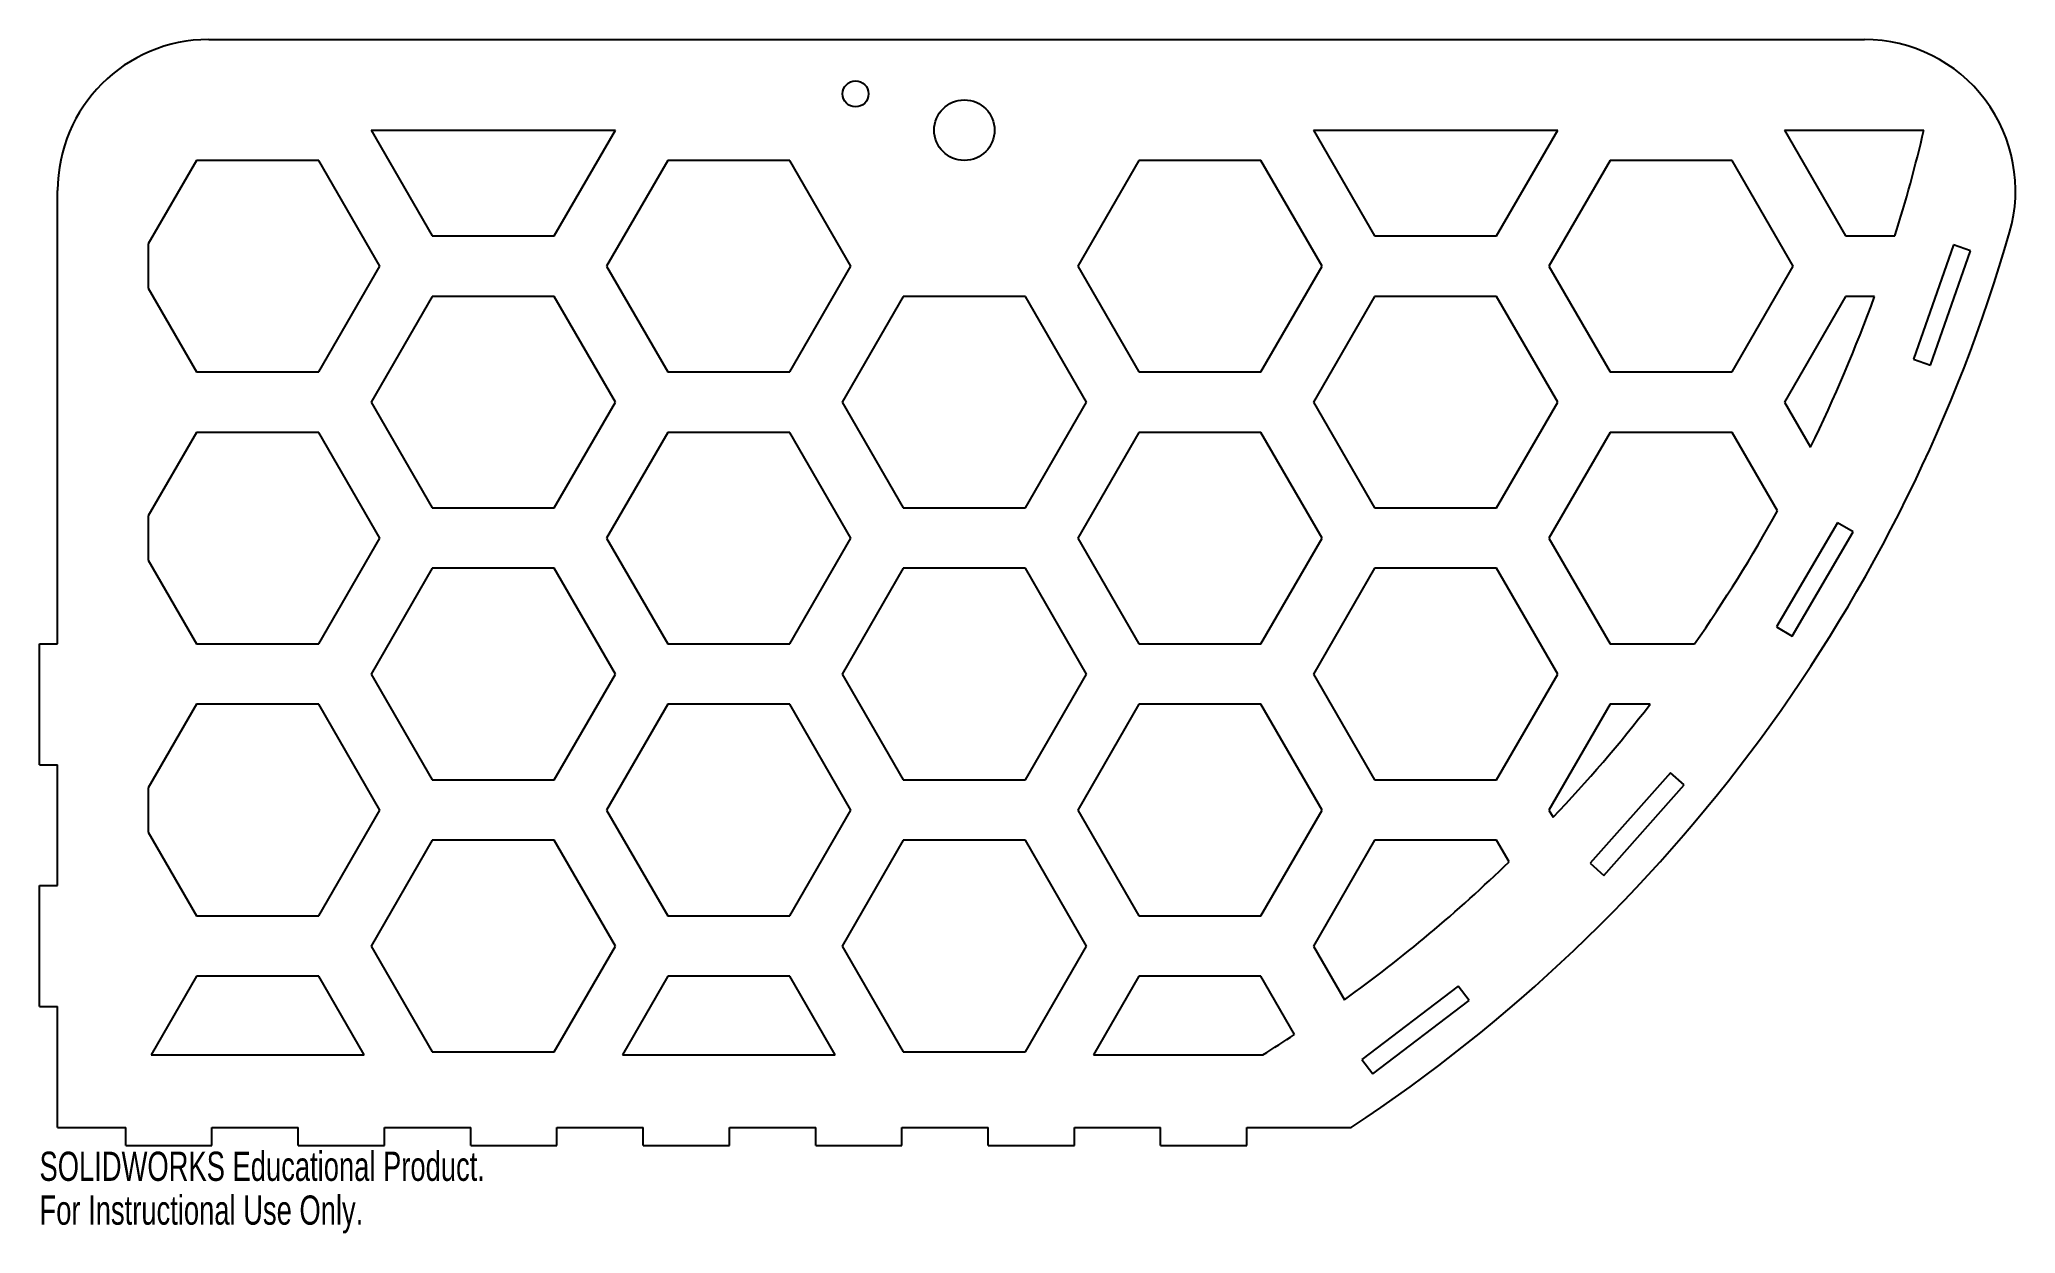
# Model space of a CAD drawing. Header units: millimetres. Extents: x -168 to 159, y -108 to 90.
import ezdxf

# ---------------------------------------------------------------- set-up
doc = ezdxf.new("R2010")
doc.units = ezdxf.units.MM
doc.styles.add('SLDTEXTSTYLE0', font='TXT', dxfattribs={"width": 0.7})

msp = doc.modelspace()

# ---------------------------------------------------------------- linework, layer by layer
at = {"color": 7, "linetype": 'Continuous', "lineweight": 25}
for p, q in [((-140, 90), (133.89, 90)), ((-113.15, 75), (-103.05, 57.5)), ((-113.15, 75), (-72.74, 75)), ((-82.84, 57.5), (-72.74, 75)), ((42.74, 75), (52.84, 57.5)), ((42.74, 75), (83.15, 75)), ((73.05, 57.5), (83.15, 75)), ((120.68, 75), (130.78, 57.5)), ((120.68, 75), (143.73, 75)), ((-142.02, 70), (-150, 56.17)), ((-121.81, 70), (-142.02, 70)), ((-111.71, 52.5), (-121.81, 70)), ((-64.07, 70), (-74.18, 52.5)), ((-43.87, 70), (-64.07, 70)), ((-33.76, 52.5), (-43.87, 70)), ((13.87, 70), (3.76, 52.5)), ((34.07, 70), (13.87, 70)), ((44.18, 52.5), (34.07, 70)), ((91.81, 70), (81.71, 52.5)), ((112.02, 70), (91.81, 70)), ((122.12, 52.5), (112.02, 70)), ((-165, -10), (-165, 65)), ((-150, 56.17), (-150, 48.83)), ((-103.05, 57.5), (-82.84, 57.5)), ((52.84, 57.5), (73.05, 57.5)), ((130.78, 57.5), (138.94, 57.5)), ((148.63, 56.01), (142.01, 37.13)), ((151.46, 55.01), (148.63, 56.01)), ((-121.81, 35), (-111.71, 52.5)), ((-74.18, 52.5), (-64.07, 35)), ((-43.87, 35), (-33.76, 52.5)), ((3.76, 52.5), (13.87, 35)), ((34.07, 35), (44.18, 52.5)), ((81.71, 52.5), (91.81, 35)), ((112.02, 35), (122.12, 52.5)), ((144.85, 36.14), (151.46, 55.01)), ((-150, 48.83), (-142.02, 35)), ((-103.05, 47.5), (-113.15, 30)), ((-82.84, 47.5), (-103.05, 47.5)), ((-72.74, 30), (-82.84, 47.5)), ((-25.1, 47.5), (-35.21, 30)), ((-4.9, 47.5), (-25.1, 47.5)), ((5.21, 30), (-4.9, 47.5)), ((52.84, 47.5), (42.74, 30)), ((73.05, 47.5), (52.84, 47.5)), ((83.15, 30), (73.05, 47.5)), ((130.78, 47.5), (120.68, 30)), ((135.57, 47.5), (130.78, 47.5)), ((142.01, 37.13), (144.85, 36.14)), ((-142.02, 35), (-121.81, 35)), ((-64.07, 35), (-43.87, 35)), ((13.87, 35), (34.07, 35)), ((91.81, 35), (112.02, 35)), ((-113.15, 30), (-103.05, 12.5)), ((-82.84, 12.5), (-72.74, 30)), ((-35.21, 30), (-25.1, 12.5)), ((-4.9, 12.5), (5.21, 30)), ((42.74, 30), (52.84, 12.5)), ((73.05, 12.5), (83.15, 30)), ((120.68, 30), (124.98, 22.55)), ((-142.02, 25), (-150, 11.17)), ((-121.81, 25), (-142.02, 25)), ((-111.71, 7.5), (-121.81, 25)), ((-64.07, 25), (-74.18, 7.5)), ((-43.87, 25), (-64.07, 25)), ((-33.76, 7.5), (-43.87, 25)), ((13.87, 25), (3.76, 7.5)), ((34.07, 25), (13.87, 25)), ((44.18, 7.5), (34.07, 25)), ((91.81, 25), (81.71, 7.5)), ((112.02, 25), (91.81, 25)), ((119.5, 12.03), (112.02, 25)), ((-150, 11.17), (-150, 3.83)), ((-103.05, 12.5), (-82.84, 12.5)), ((-25.1, 12.5), (-4.9, 12.5)), ((52.84, 12.5), (73.05, 12.5)), ((129.46, 10.05), (119.34, -7.19)), ((132.05, 8.54), (129.46, 10.05)), ((-121.81, -10), (-111.71, 7.5)), ((-74.18, 7.5), (-64.07, -10)), ((-43.87, -10), (-33.76, 7.5)), ((3.76, 7.5), (13.87, -10)), ((34.07, -10), (44.18, 7.5)), ((81.71, 7.5), (91.81, -10)), ((121.92, -8.71), (132.05, 8.54)), ((-150, 3.83), (-142.02, -10)), ((-103.05, 2.5), (-113.15, -15)), ((-82.84, 2.5), (-103.05, 2.5)), ((-72.74, -15), (-82.84, 2.5)), ((-25.1, 2.5), (-35.21, -15)), ((-4.9, 2.5), (-25.1, 2.5)), ((5.21, -15), (-4.9, 2.5)), ((52.84, 2.5), (42.74, -15)), ((73.05, 2.5), (52.84, 2.5)), ((83.15, -15), (73.05, 2.5)), ((119.34, -7.19), (121.92, -8.71)), ((-168, -10), (-165, -10)), ((-168, -30), (-168, -10)), ((-142.02, -10), (-121.81, -10)), ((-64.07, -10), (-43.87, -10)), ((13.87, -10), (34.07, -10)), ((91.81, -10), (105.8, -10)), ((-113.15, -15), (-103.05, -32.5)), ((-82.84, -32.5), (-72.74, -15)), ((-35.21, -15), (-25.1, -32.5)), ((-4.9, -32.5), (5.21, -15)), ((42.74, -15), (52.84, -32.5)), ((73.05, -32.5), (83.15, -15)), ((-142.02, -20), (-150, -33.83)), ((-121.81, -20), (-142.02, -20)), ((-111.71, -37.5), (-121.81, -20)), ((-64.07, -20), (-74.18, -37.5)), ((-43.87, -20), (-64.07, -20)), ((-33.76, -37.5), (-43.87, -20)), ((13.87, -20), (3.76, -37.5)), ((34.07, -20), (13.87, -20)), ((44.18, -37.5), (34.07, -20)), ((91.81, -20), (81.71, -37.5)), ((98.44, -20), (91.81, -20)), ((-168, -30), (-165, -30)), ((-165, -50), (-165, -30)), ((-103.05, -32.5), (-82.84, -32.5)), ((-25.1, -32.5), (-4.9, -32.5)), ((52.84, -32.5), (73.05, -32.5)), ((101.8, -31.34), (88.54, -46.31)), ((104.05, -33.33), (101.8, -31.34)), ((-150, -33.83), (-150, -41.17)), ((90.78, -48.3), (104.05, -33.33)), ((-121.81, -55), (-111.71, -37.5)), ((-74.18, -37.5), (-64.07, -55)), ((-43.87, -55), (-33.76, -37.5)), ((3.76, -37.5), (13.87, -55)), ((34.07, -55), (44.18, -37.5)), ((81.71, -37.5), (82.4, -38.7)), ((-150, -41.17), (-142.02, -55)), ((-103.05, -42.5), (-113.15, -60)), ((-82.84, -42.5), (-103.05, -42.5)), ((-72.74, -60), (-82.84, -42.5)), ((-25.1, -42.5), (-35.21, -60)), ((-4.9, -42.5), (-25.1, -42.5)), ((5.21, -60), (-4.9, -42.5)), ((52.84, -42.5), (42.74, -60)), ((73.05, -42.5), (52.84, -42.5)), ((75.11, -46.07), (73.05, -42.5)), ((88.54, -46.31), (90.78, -48.3)), ((-168, -50), (-165, -50)), ((-168, -70), (-168, -50)), ((-142.02, -55), (-121.81, -55)), ((-64.07, -55), (-43.87, -55)), ((13.87, -55), (34.07, -55)), ((-113.15, -60), (-103.05, -77.5)), ((-82.84, -77.5), (-72.74, -60)), ((-35.21, -60), (-25.1, -77.5)), ((-4.9, -77.5), (5.21, -60)), ((42.74, -60), (47.88, -68.91)), ((-142.02, -65), (-149.52, -78)), ((-121.81, -65), (-142.02, -65)), ((-114.3, -78), (-121.81, -65)), ((-64.07, -65), (-71.58, -78)), ((-43.87, -65), (-64.07, -65)), ((-36.36, -78), (-43.87, -65)), ((13.87, -65), (6.36, -78)), ((34.07, -65), (13.87, -65)), ((39.63, -74.62), (34.07, -65)), ((66.67, -66.62), (50.77, -78.75)), ((68.49, -69), (66.67, -66.62)), ((-168, -70), (-165, -70)), ((-165, -90), (-165, -70)), ((52.59, -81.13), (68.49, -69)), ((-149.52, -78), (-114.3, -78)), ((-103.05, -77.5), (-82.84, -77.5)), ((-71.58, -78), (-36.36, -78)), ((-25.1, -77.5), (-4.9, -77.5)), ((6.36, -78), (34.38, -78)), ((50.77, -78.75), (52.59, -81.13)), ((-165, -90), (-153.73, -90)), ((-153.73, -93), (-153.73, -90)), ((-139.47, -93), (-139.47, -90)), ((-139.47, -90), (-125.2, -90)), ((-125.2, -93), (-125.2, -90)), ((-110.93, -93), (-110.93, -90)), ((-110.93, -90), (-96.67, -90)), ((-96.67, -93), (-96.67, -90)), ((-82.4, -93), (-82.4, -90)), ((-82.4, -90), (-68.13, -90)), ((-68.13, -93), (-68.13, -90)), ((-53.87, -93), (-53.87, -90)), ((-53.87, -90), (-39.6, -90)), ((-39.6, -93), (-39.6, -90)), ((-25.33, -93), (-25.33, -90)), ((-25.33, -90), (-11.07, -90)), ((-11.07, -93), (-11.07, -90)), ((3.2, -93), (3.2, -90)), ((3.2, -90), (17.47, -90)), ((17.47, -93), (17.47, -90)), ((31.73, -93), (31.73, -90)), ((31.73, -90), (49, -90)), ((-153.73, -93), (-139.47, -93)), ((-125.2, -93), (-110.93, -93)), ((-96.67, -93), (-82.4, -93)), ((-68.13, -93), (-53.87, -93)), ((-39.6, -93), (-25.33, -93)), ((-11.07, -93), (3.2, -93)), ((17.47, -93), (31.73, -93))]:
    msp.add_line(p, q, dxfattribs=at)
for centre, radius in [((-33, 81), 2.15), ((-15, 75), 5)]:
    msp.add_circle(centre, radius, dxfattribs=at)
for centre, radius, start, end in [((-140, 65), 25, 90, 180), ((133.89, 65), 25, 343.9417, 90), ((-96.98, 131.45), 247.24, 342.5953, 346.8008), ((-96.98, 131.45), 265.24, 303.3925, 343.9417), ((-96.98, 131.45), 247.24, 333.8646, 340.1496), ((-96.98, 131.45), 247.24, 325.1009, 331.1169), ((-96.98, 131.45), 247.24, 316.5121, 322.2238), ((-96.98, 131.45), 247.24, 305.8664, 314.1093), ((-96.98, 131.45), 247.24, 302.0949, 303.541)]:
    msp.add_arc(centre, radius, start, end, dxfattribs=at)

# ---------------------------------------------------------------- texts
at = {"color": 7, "linetype": 'Continuous', "char_height": 4.8336, "attachment_point": 1, "style": 'SLDTEXTSTYLE0'}
for s, insert in [('SOLIDWORKS Educational Product.', (-168, -94.02)), ('For Instructional Use Only.', (-168, -101.27))]:
    msp.add_mtext(s, dxfattribs=dict(at, insert=insert))

doc.saveas('drawing.dxf')
